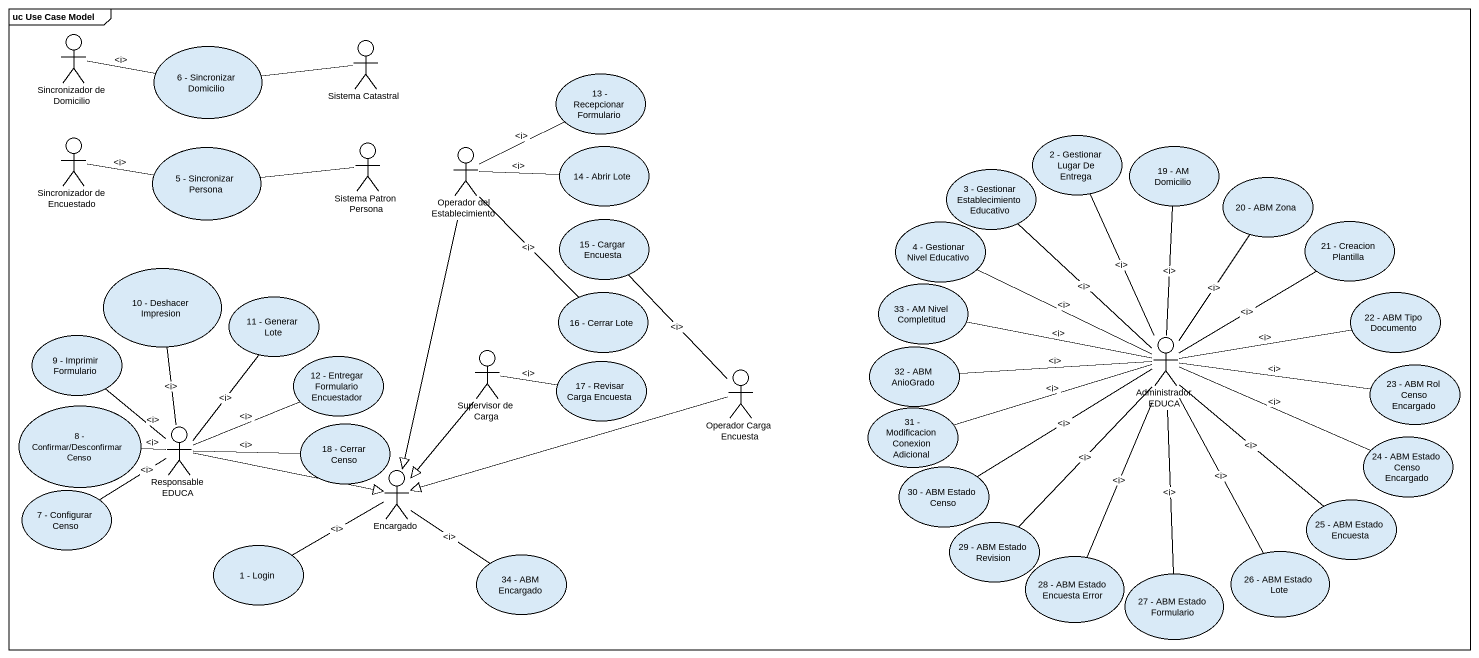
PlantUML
@startuml
mainframe uc Use Case Model
actor "Sincronizador de Domicilio" as Sincronizador_de_Domicilio
usecase "6 - Sincronizar Domicilio" as u6_Sincronizar_Domicilio
actor "Sistema Catastral" as Sistema_Catastral
usecase "13 - Recepcionar Formulario" as u13_Recepcionar_Formulario
actor "Sincronizador de Encuestado" as Sincronizador_de_Encuestado
usecase "5 - Sincronizar Persona" as u5_Sincronizar_Persona
actor "Sistema Patron Persona" as Sistema_Patron_Persona
actor "Operador del Establecimiento" as Operador_del_Establecimiento
usecase "14 - Abrir Lote" as u14_Abrir_Lote
usecase "2 - Gestionar Lugar De Entrega" as u2_Gestionar_Lugar_De_Entrega
usecase "19 - AM Domicilio" as u19_AM_Domicilio
usecase "3 - Gestionar Establecimiento Educativo" as u3_Gestionar_Establecimiento
usecase "20 - ABM Zona" as u20_ABM_Zona
usecase "15 - Cargar Encuesta" as u15_Cargar_Encuesta
usecase "4 - Gestionar Nivel Educativo" as u4_Gestionar_Nivel_Educativo
usecase "21 - Creacion Plantilla" as u21_Creacion_Plantilla
usecase "10 - Deshacer Impresion" as u10_Deshacer_Impresion
usecase "11 - Generar Lote" as u11_Generar_Lote
usecase "16 - Cerrar Lote" as u16_Cerrar_Lote
usecase "33 - AM Nivel Completitud" as u33_AM_Nivel_Completitud
usecase "22 - ABM Tipo Documento" as u22_ABM_Tipo_Documento
usecase "9 - Imprimir Formulario" as u9_Imprimir_Formulario
usecase "32 - ABM AnioGrado" as u32_ABM_AnioGrado
actor "Administrador EDUCA" as Administrador_EDUCA
usecase "12 - Entregar Formulario Encuestador" as u12_Entregar_Formulario
actor "Supervisor de Carga" as Supervisor_de_Carga
usecase "17 - Revisar Carga Encuesta" as u17_Revisar_Carga_Encuesta
actor "Operador Carga Encuesta" as Operador_Carga_Encuesta
usecase "23 - ABM Rol Censo Encargado" as u23_ABM_Rol_Censo_Encargado
usecase "8 - Confirmar/Desconfirmar Censo" as u8_Confirmar_Desconfirmar
usecase "18 - Cerrar Censo" as u18_Cerrar_Censo
usecase "31 - Modificacion Conexion Adicional" as u31_Modificacion_Conexion
actor "Responsable EDUCA" as Responsable_EDUCA
usecase "24 - ABM Estado Censo Encargado" as u24_ABM_Estado_Censo
usecase "7 - Configurar Censo" as u7_Configurar_Censo
actor Encargado
usecase "30 - ABM Estado Censo" as u30_ABM_Estado_Censo
usecase "25 - ABM Estado Encuesta" as u25_ABM_Estado_Encuesta
usecase "29 - ABM Estado Revision" as u29_ABM_Estado_Revision
usecase "1 - Login" as u1_Login
usecase "34 - ABM Encargado" as u34_ABM_Encargado
usecase "28 - ABM Estado Encuesta Error" as u28_ABM_Estado_Encuesta_Error
usecase "27 - ABM Estado Formulario" as u27_ABM_Estado_Formulario
usecase "26 - ABM Estado Lote" as u26_ABM_Estado_Lote
Sincronizador_de_Domicilio -right- u6_Sincronizar_Domicilio : ~<i>
Sistema_Catastral -left- u6_Sincronizar_Domicilio
Sincronizador_de_Encuestado -right- u5_Sincronizar_Persona : ~<i>
Sistema_Patron_Persona -left- u5_Sincronizar_Persona
Operador_del_Establecimiento -up- u13_Recepcionar_Formulario : ~<i>
Operador_del_Establecimiento -right- u14_Abrir_Lote : ~<i>
Operador_del_Establecimiento -- u16_Cerrar_Lote : ~<i>
Operador_del_Establecimiento --|> Encargado
Administrador_EDUCA -up- u2_Gestionar_Lugar_De_Entrega : ~<i>
Administrador_EDUCA -up- u19_AM_Domicilio : ~<i>
Administrador_EDUCA -up- u3_Gestionar_Establecimiento : ~<i>
Administrador_EDUCA -up- u20_ABM_Zona : ~<i>
Administrador_EDUCA -left- u4_Gestionar_Nivel_Educativo : ~<i>
Administrador_EDUCA -up- u21_Creacion_Plantilla : ~<i>
Administrador_EDUCA -left- u33_AM_Nivel_Completitud : ~<i>
Administrador_EDUCA -right- u22_ABM_Tipo_Documento : ~<i>
Administrador_EDUCA -left- u32_ABM_AnioGrado : ~<i>
Administrador_EDUCA -right- u23_ABM_Rol_Censo_Encargado : ~<i>
Administrador_EDUCA -left- u31_Modificacion_Conexion : ~<i>
Administrador_EDUCA -right- u24_ABM_Estado_Censo : ~<i>
Administrador_EDUCA -left- u30_ABM_Estado_Censo : ~<i>
Administrador_EDUCA -- u25_ABM_Estado_Encuesta : ~<i>
Administrador_EDUCA -- u29_ABM_Estado_Revision : ~<i>
Administrador_EDUCA -- u28_ABM_Estado_Encuesta_Error : ~<i>
Administrador_EDUCA -- u27_ABM_Estado_Formulario : ~<i>
Administrador_EDUCA -- u26_ABM_Estado_Lote : ~<i>
Supervisor_de_Carga -right- u17_Revisar_Carga_Encuesta : ~<i>
Supervisor_de_Carga --|> Encargado
Operador_Carga_Encuesta -up- u15_Cargar_Encuesta : ~<i>
Operador_Carga_Encuesta -left-|> Encargado
Responsable_EDUCA -up- u10_Deshacer_Impresion : ~<i>
Responsable_EDUCA -up- u11_Generar_Lote : ~<i>
Responsable_EDUCA -up- u9_Imprimir_Formulario : ~<i>
Responsable_EDUCA -right- u12_Entregar_Formulario : ~<i>
Responsable_EDUCA -left- u8_Confirmar_Desconfirmar : ~<i>
Responsable_EDUCA -right- u18_Cerrar_Censo : ~<i>
Responsable_EDUCA -left- u7_Configurar_Censo : ~<i>
Responsable_EDUCA -right-|> Encargado
Encargado -left- u1_Login : ~<i>
Encargado -- u34_ABM_Encargado : ~<i>
@enduml
